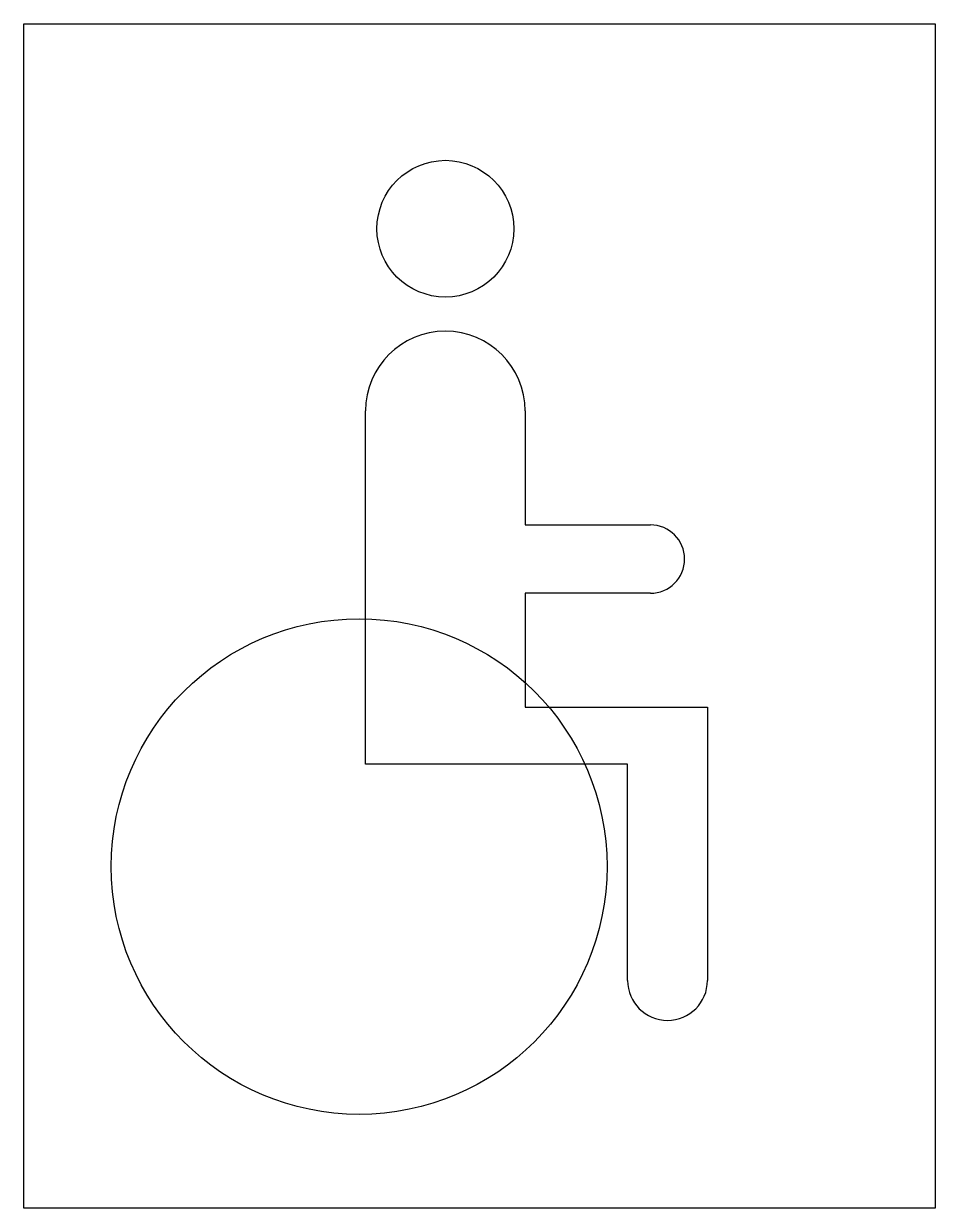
# Model space of a CAD drawing. Extents: x 0 to 99, y 0 to 128.
import ezdxf

# ---------------------------------------------------------------- set-up
doc = ezdxf.new("R2010")
doc.units = 0
doc.header["$LTSCALE"] = 50
doc.header["$MEASUREMENT"] = 0
doc.layers.get('0').update_dxf_attribs({"linetype": 'CONTINUOUS'})

msp = doc.modelspace()

# ---------------------------------------------------------------- linework, layer by layer
at = {"color": 0, "linetype": 'ByBlock'}
for p, q in [((36.99, 48.08), (36.99, 86.3)), ((54.25, 86.3), (54.25, 73.97)), ((54.25, 73.97), (67.81, 73.97)), ((67.81, 66.58), (54.25, 66.58)), ((54.25, 66.58), (54.25, 54.25)), ((54.25, 54.25), (73.97, 54.25)), ((73.97, 54.25), (73.97, 24.66)), ((65.34, 48.08), (36.99, 48.08)), ((65.34, 24.66), (65.34, 48.08))]:
    msp.add_line(p, q, dxfattribs=at)
msp.add_lwpolyline([(0, 0), (0, 128.22), (98.63, 128.22), (98.63, 0)], close=True, dxfattribs=at)
for centre, radius in [((45.62, 106.03), 7.4), ((36.29, 36.99), 26.82)]:
    msp.add_circle(centre, radius, dxfattribs=at)
for centre, radius, start, end in [((45.62, 86.3), 8.63, 0, 180), ((67.81, 70.27), 3.7, 270, 90), ((69.66, 24.66), 4.32, 180, 0)]:
    msp.add_arc(centre, radius, start, end, dxfattribs=at)

doc.saveas('drawing.dxf')
